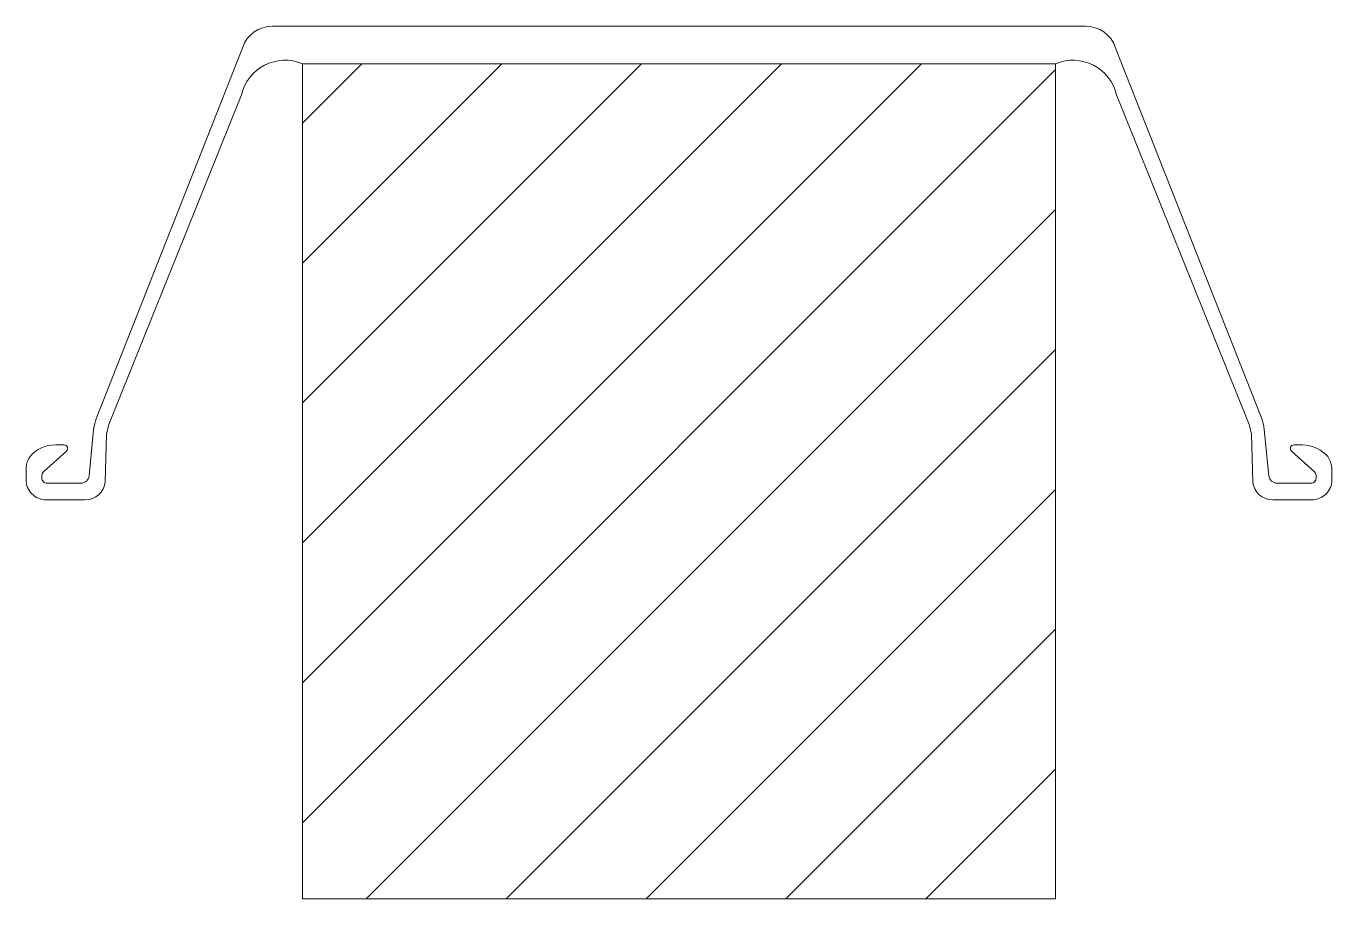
# Model space of a CAD drawing. Header units: millimetres. Extents: x 0 to 76984, y 0 to 13707.
# Drawn here: x 36461 to 37089, y 6943 to 7364 of the extents above; entities that cross this region are included whole.
import ezdxf

# ---------------------------------------------------------------- set-up
doc = ezdxf.new("R2010")
doc.units = ezdxf.units.MM
for name, color, linetype, lineweight in [('1粗实线', 1, 'Continuous', 30), ('2细实线', 5, 'Continuous', 18), ('5文本', 4, 'Continuous', 18), ('细实线', 5, 'Continuous', 9)]:
    doc.layers.add(name, color=color, linetype=linetype, lineweight=lineweight)

# ---------------------------------------------------------------- blocks, each defined once
blk = doc.blocks.new('拉森Ⅵ钢板桩平面图块2')
at = {"layer": '5文本'}
h = blk.add_hatch(dxfattribs=at)
h.set_pattern_fill('ANSI31', color=5, scale=15)
h.set_pattern_definition([(45, (98359.977, -518293.28), (-33.6759605, 33.6759605), [])])
h.paths.add_polyline_path([(181.26, 192), (-181.26, 192), (-181.26, -210), (181.26, -210)])
at = {"layer": '2细实线'}
blk.add_lwpolyline([(181.26, 192), (-181.26, 192), (-181.26, -210), (181.26, -210)], close=True, dxfattribs=at)
at = {"layer": '细实线', "color": 1, "ltscale": 16}
blk.add_lwpolyline([(0, 192), (181.26, 192, -0.463826), (210.61, 176.98), (274.12, 19.18, -0.050178), (275.48, 13.69), (276.17, -9.29, 0.385314), (285.73, -17.93), (304.6, -17.93, 0.414214), (314.2, -8.33), (314.2, -2.33, 0.096589), (312.28, 2.87, 0.219232), (300.12, 8.47), (295.91, 8.47, 0.687281), (294.77, 5.5), (305.81, -4.44, -0.212557), (306.6, -6.22), (306.6, -7.53, -0.414214), (304.2, -9.93), (287.9, -9.93, -0.385314), (283.92, -6.33), (281.69, 15.98, 0.071121), (280.33, 21.48), (209.98, 199.88, 0.325325), (195.66, 210), (-195.66, 210, 0.325325), (-209.98, 199.88), (-280.33, 21.48, 0.071121), (-281.69, 15.98), (-283.92, -6.33, -0.385314), (-287.9, -9.93), (-304.2, -9.93, -0.414214), (-306.6, -7.53), (-306.6, -6.22, -0.212557), (-305.81, -4.44), (-294.77, 5.5, 0.687281), (-295.91, 8.47), (-300.12, 8.47, 0.232919), (-312.28, 2.87, 0.178635), (-314.2, -2.33), (-314.2, -8.33, 0.414214), (-304.6, -17.93), (-285.73, -17.93, 0.385314), (-276.17, -9.29), (-275.48, 13.69, -0.050178), (-274.12, 19.18), (-210.61, 176.98, -0.463826), (-181.26, 192), (0, 192)], format="xyb", dxfattribs=at)

msp = doc.modelspace()

# ---------------------------------------------------------------- block references
at = {"layer": '1粗实线'}
msp.add_blockref('拉森Ⅵ钢板桩平面图块2', (36775.28, 7153.45), dxfattribs=at)

doc.saveas('drawing.dxf')
